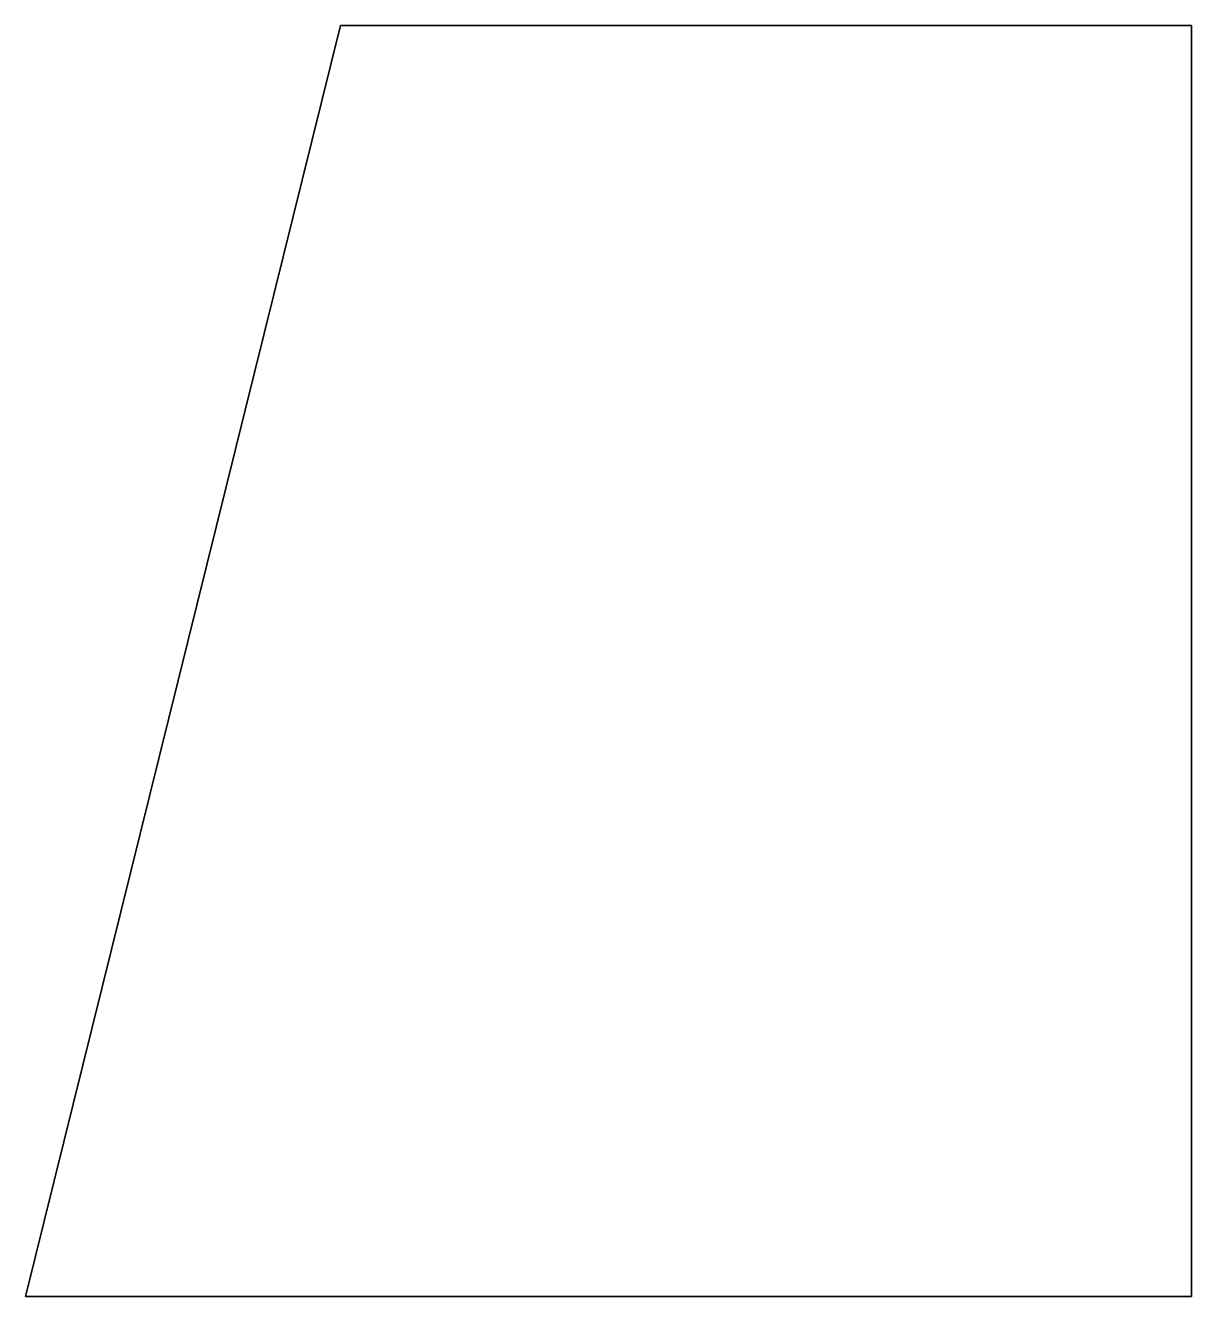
# Model space of a CAD drawing. Header units: millimetres. Extents: x 10 to 47, y -5.3 to 35.
import ezdxf

# ---------------------------------------------------------------- set-up
doc = ezdxf.new("R2010")
doc.units = ezdxf.units.MM
doc.layers.get('0').update_dxf_attribs({"linetype": 'CONTINUOUS'})

msp = doc.modelspace()

# ---------------------------------------------------------------- linework, layer by layer
for points in [[(10, -5.333), (20, 34.978), (47, 34.978), (47, -5.333)], [(47, -5.333), (47, 34.978), (20, 34.978), (10, -5.333)]]:
    msp.add_lwpolyline(points, close=True)

doc.saveas('drawing.dxf')
